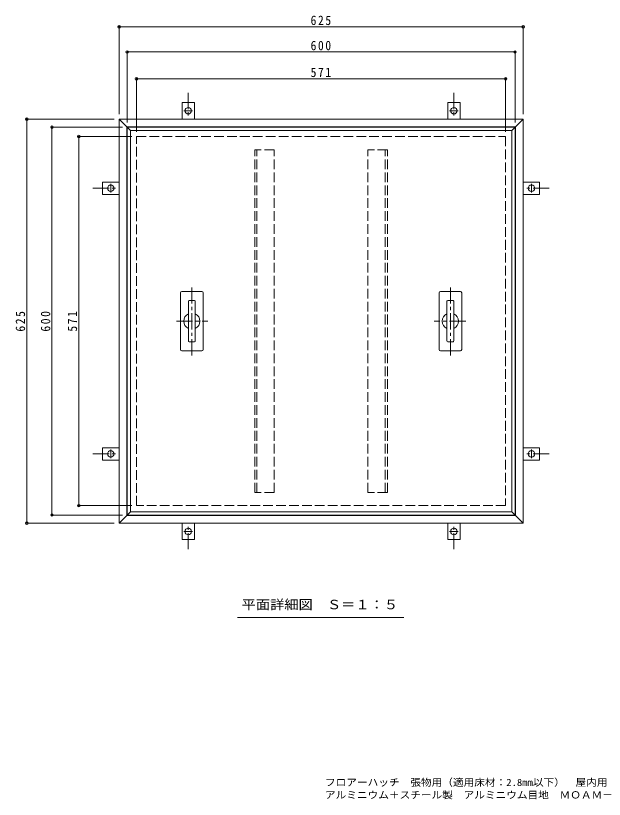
# Model space of a CAD drawing. Units: millimetres on the paper, enlarged 2 times, with parts at other scales. Extents: x -356 to 372, y -273 to 245.
# Drawn here: x -356.2 to 8.1, y -273.3 to 211.6 of the extents above; entities that cross this region are included whole.
import ezdxf
from ezdxf.enums import TextEntityAlignment as Align

# ---------------------------------------------------------------- set-up
doc = ezdxf.new("R2010")
doc.units = ezdxf.units.MM
doc.header["$LTSCALE"] = 2
doc.header["$PDMODE"] = 32
doc.header["$PDSIZE"] = 1.6
doc.linetypes.add('CHAIN1', pattern=[8, 5, -1, 1, -1])
doc.linetypes.add('DASHED3', pattern=[4, 3, -1])
for name, color, linetype, lineweight in [('1-1_1-1ﾚｲﾔ', 2, 'Continuous', 9), ('1-2_1-2ﾚｲﾔ', 3, 'Continuous', 9), ('1-4_1-4ﾚｲﾔ', 7, 'Continuous', 9)]:
    doc.layers.add(name, color=color, linetype=linetype, lineweight=lineweight)
doc.layers.add('F-5_F-5ﾚｲﾔ', color=7, linetype='Continuous')
doc.styles.add('ＭＳ ゴシック', font='')
doc.styles.get('ＭＳ ゴシック').set_extended_font_data('MS Gothic')

msp = doc.modelspace()

# ---------------------------------------------------------------- linework, layer by layer
at = {"layer": '1-1_1-1ﾚｲﾔ', "linetype": 'CHAIN1'}
for p, q in [((-249.362, 163.814), (-249.362, 147.595)), ((-84.962, 163.814), (-84.962, 147.595)), ((-252.018, 152.795), (-246.706, 152.795)), ((-82.306, 152.795), (-87.618, 152.795)), ((-297.362, 107.45), (-297.362, 102.139)), ((-36.962, 107.45), (-36.962, 102.139)), ((-308.381, 104.794), (-292.162, 104.794)), ((-25.943, 104.794), (-42.162, 104.794)), ((-297.362, -62.261), (-297.362, -56.95)), ((-36.962, -62.261), (-36.962, -56.95)), ((-308.381, -59.606), (-292.162, -59.606)), ((-25.943, -59.606), (-42.162, -59.606)), ((-249.362, -118.625), (-249.362, -102.405)), ((-84.962, -118.625), (-84.962, -102.405)), ((-252.018, -107.605), (-246.706, -107.605)), ((-82.306, -107.605), (-87.618, -107.605))]:
    msp.add_line(p, q, dxfattribs=at)
at = {"layer": '1-1_1-1ﾚｲﾔ'}
for p, q in [((-253.162, 157.795), (-253.162, 147.595)), ((-81.162, 157.795), (-81.162, 147.595)), ((-292.162, 147.595), (-292.162, -102.406)), ((-287.362, 142.795), (-292.162, 147.595)), ((-42.162, 147.595), (-292.162, 147.595)), ((-42.162, 147.595), (-46.962, 142.795)), ((-42.162, -102.405), (-42.162, 147.595)), ((-287.362, -97.605), (-287.362, 142.795)), ((-287.362, 142.795), (-46.962, 142.795)), ((-46.962, 142.795), (-46.962, -97.605)), ((-302.362, 108.594), (-292.162, 108.594)), ((-31.962, 108.594), (-42.162, 108.594)), ((-302.362, -63.405), (-292.162, -63.405)), ((-31.962, -63.405), (-42.162, -63.405)), ((-287.362, -97.605), (-292.162, -102.405)), ((-46.962, -97.605), (-287.362, -97.605)), ((-46.962, -97.605), (-42.162, -102.405)), ((-292.162, -102.405), (-42.162, -102.405)), ((-253.162, -112.606), (-253.162, -102.405)), ((-81.162, -112.606), (-81.162, -102.405))]:
    msp.add_line(p, q, dxfattribs=at)
for points in [[(-253.162, 157.795), (-245.562, 157.795), (-245.562, 147.595)], [(-81.162, 157.795), (-88.762, 157.795), (-88.762, 147.595)], [(-302.362, 108.594), (-302.362, 100.994), (-292.162, 100.994)], [(-31.962, 108.594), (-31.962, 100.994), (-42.162, 100.994)], [(-302.362, -63.405), (-302.362, -55.806), (-292.162, -55.806)], [(-31.962, -63.405), (-31.962, -55.806), (-42.162, -55.806)], [(-253.162, -112.606), (-245.562, -112.606), (-245.562, -102.405)], [(-81.162, -112.606), (-88.762, -112.606), (-88.762, -102.405)]]:
    msp.add_lwpolyline(points, dxfattribs=at)
at = {"layer": '1-1_1-1ﾚｲﾔ', "linetype": 'DASHED3'}
msp.add_lwpolyline([(-52.962, 136.794), (-52.962, -91.605), (-281.362, -91.605), (-281.362, 136.794)], close=True, dxfattribs=at)
at = {"layer": '1-1_1-1ﾚｲﾔ'}
for centre in [(-249.362, 152.795), (-84.962, 152.795), (-297.362, 104.794), (-36.962, 104.794), (-297.362, -59.606), (-36.962, -59.606), (-249.362, -107.605), (-84.962, -107.605)]:
    msp.add_circle(centre, 2, dxfattribs=at)
at = {"layer": '1-2_1-2ﾚｲﾔ'}
for p, q in [((-287.162, 142.595), (-285.162, 140.595)), ((-47.162, 142.595), (-49.162, 140.595)), ((-285.162, 140.595), (-49.162, 140.595)), ((-285.162, -95.405), (-285.162, 140.595)), ((-254.162, 40.195), (-254.162, 4.995)), ((-240.962, 40.995), (-253.362, 40.995)), ((-240.162, 40.195), (-240.162, 4.995)), ((-94.162, 40.195), (-94.162, 4.995)), ((-80.962, 40.995), (-93.362, 40.995)), ((-80.162, 40.195), (-80.162, 4.995)), ((-249.322, 10.315), (-249.322, 34.874)), ((-248.842, 35.355), (-245.482, 35.355)), ((-245.002, 34.874), (-245.002, 10.315)), ((-89.322, 10.315), (-89.322, 34.874)), ((-88.842, 35.355), (-85.482, 35.355)), ((-85.002, 34.874), (-85.002, 10.315)), ((-248.842, 9.835), (-245.482, 9.835)), ((-88.842, 9.835), (-85.482, 9.835)), ((-253.362, 4.195), (-240.962, 4.195)), ((-93.362, 4.195), (-80.962, 4.195)), ((-287.162, -97.405), (-285.162, -95.405)), ((-47.162, -97.405), (-49.162, -95.405))]:
    msp.add_line(p, q, dxfattribs=at)
at = {"layer": '1-2_1-2ﾚｲﾔ', "linetype": 'DASHED3'}
for p, q in [((-196.162, 128.595), (-208.162, 128.595)), ((-206.882, -83.406), (-206.882, 128.595)), ((-196.162, -83.406), (-196.162, 128.595)), ((-138.162, -83.406), (-138.162, 128.595)), ((-126.162, 128.595), (-138.162, 128.595)), ((-127.442, -83.406), (-127.442, 128.595)), ((-126.162, -83.406), (-126.162, 128.595)), ((-126.162, -83.406), (-138.162, -83.406))]:
    msp.add_line(p, q, dxfattribs=at)
at = {"layer": '1-2_1-2ﾚｲﾔ', "linetype": 'CHAIN1'}
for p, q in [((-247.162, 1.408), (-247.162, 43.907)), ((-87.162, 1.408), (-87.162, 43.907)), ((-256.682, 22.595), (-237.228, 22.595)), ((-77.642, 22.595), (-97.096, 22.595))]:
    msp.add_line(p, q, dxfattribs=at)
at = {"layer": '1-2_1-2ﾚｲﾔ'}
msp.add_lwpolyline([(-287.162, -97.405), (-287.162, 142.595), (-47.162, 142.595), (-47.162, -97.405)], close=True, dxfattribs=at)
msp.add_lwpolyline([(-49.162, 140.595), (-49.162, -95.405), (-285.162, -95.405)], dxfattribs=at)
at = {"layer": '1-2_1-2ﾚｲﾔ', "linetype": 'DASHED3'}
msp.add_lwpolyline([(-196.162, -83.406), (-208.162, -83.406), (-208.162, 128.595)], dxfattribs=at)
at = {"layer": '1-2_1-2ﾚｲﾔ'}
for centre, radius, start, end in [((-253.362, 40.195), 0.8, 90, 180), ((-240.962, 40.195), 0.8, 0, 90), ((-93.362, 40.195), 0.8, 90, 180), ((-80.962, 40.195), 0.8, 0, 90), ((-248.842, 34.874), 0.48, 90, 180), ((-245.482, 34.874), 0.48, 0, 90), ((-88.842, 34.874), 0.48, 90, 180), ((-85.482, 34.874), 0.48, 0, 90), ((-247.162, 22.595), 5, 115.59459, 244.40541), ((-247.162, 22.595), 5, 295.59459, 64.40541), ((-87.162, 22.595), 5, 115.59459, 244.40541), ((-87.162, 22.595), 5, 295.59459, 64.40541), ((-248.842, 10.315), 0.48, 180, 270), ((-245.482, 10.315), 0.48, 270, 0), ((-88.842, 10.315), 0.48, 180, 270), ((-85.482, 10.315), 0.48, 270, 0), ((-253.362, 4.995), 0.8, 180, 270), ((-240.962, 4.995), 0.8, 270, 0), ((-93.362, 4.995), 0.8, 180, 270), ((-80.962, 4.995), 0.8, 270, 0)]:
    msp.add_arc(centre, radius, start, end, dxfattribs=at)
at = {"layer": '1-4_1-4ﾚｲﾔ'}
for p, q in [((-292.162, 150.594), (-292.162, 205.312)), ((-292.162, 204.712), (-42.162, 204.712)), ((-42.162, 150.594), (-42.162, 205.312)), ((-287.162, 145.595), (-287.162, 189.737)), ((-287.162, 189.137), (-47.162, 189.137)), ((-47.162, 145.595), (-47.162, 189.737)), ((-281.362, 139.795), (-281.362, 173.128)), ((-281.362, 172.528), (-52.962, 172.528)), ((-52.962, 139.795), (-52.962, 173.128)), ((-295.162, 147.595), (-349.879, 147.595)), ((-349.279, -102.405), (-349.279, 147.595)), ((-290.162, 142.595), (-334.305, 142.595)), ((-333.705, -97.405), (-333.705, 142.595)), ((-284.362, 136.794), (-317.695, 136.794)), ((-317.095, -91.605), (-317.095, 136.794)), ((-284.362, -91.605), (-317.695, -91.605)), ((-290.162, -97.405), (-334.305, -97.405)), ((-295.162, -102.405), (-349.879, -102.405)), ((-115.886, -160.784), (-218.919, -160.784))]:
    msp.add_line(p, q, dxfattribs=at)
for p in [(-292.162, 204.712), (-42.162, 204.712), (-287.162, 189.137), (-47.162, 189.137), (-281.362, 172.528), (-52.962, 172.528), (-349.279, 147.595), (-333.705, 142.595), (-317.095, 136.794), (-317.095, -91.605), (-333.705, -97.405), (-349.279, -102.405)]:
    msp.add_point(p, dxfattribs=at)

# ---------------------------------------------------------------- texts
at = {"layer": '1-4_1-4ﾚｲﾔ', "color": 2, "style": 'ＭＳ ゴシック', "width": 1.1}
msp.add_text('平面詳細図\u3000Ｓ＝１：５', height=5.865, dxfattribs=at).set_placement((-216.321, -157.498), align=Align.BOTTOM_LEFT)
at = {"layer": '1-4_1-4ﾚｲﾔ', "color": 2, "char_height": 5.865, "attachment_point": 7, "style": 'ＭＳ ゴシック'}
for s, insert in [('\\T1.27;\\W0.9;625', (-173.662, 205.712)), ('\\T1.27;\\W0.9;600', (-173.662, 190.137)), ('\\T1.27;\\W0.9;571', (-173.662, 173.528))]:
    msp.add_mtext(s, dxfattribs=dict(at, insert=insert))
at = {"layer": '1-4_1-4ﾚｲﾔ', "color": 2, "char_height": 5.865, "attachment_point": 7, "rotation": 90, "style": 'ＭＳ ゴシック'}
for s, insert in [('\\T1.27;\\W0.9;625', (-350.279, 16.095)), ('\\T1.27;\\W0.9;600', (-334.705, 16.095)), ('\\T1.27;\\W0.9;571', (-318.095, 16.095))]:
    msp.add_mtext(s, dxfattribs=dict(at, insert=insert))
at = {"layer": 'F-5_F-5ﾚｲﾔ', "style": 'ＭＳ ゴシック', "width": 1.1}
for s, p in [('フロアーハッチ\u3000張物用（適用床材：2.8mm以下）\u3000屋内用\u3000一般形', (-164.782, -266.387)), ('アルミニウム＋スチール製\u3000アルミニウム目地\u3000ＭＯＡＭ－Ｐ－６００－Ｃ', (-164.803, -274.17))]:
    msp.add_text(s, height=4.399, dxfattribs=at).set_placement(p, align=Align.BOTTOM_LEFT)

doc.saveas('drawing.dxf')
